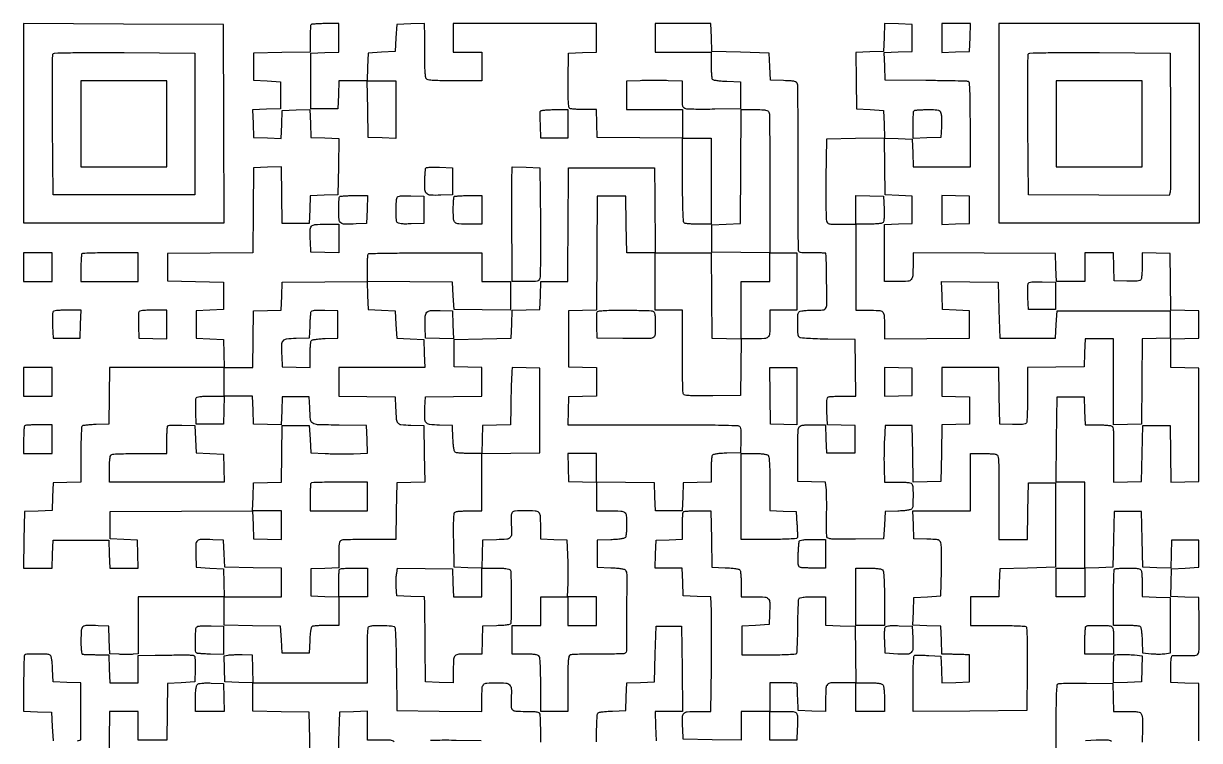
# Model space of a CAD drawing. Extents: x 156 to 936, y 100 to 969.
# Drawn here: x 156 to 936, y 494 to 969 of the extents above; entities that cross this region are included whole.
import ezdxf

# ---------------------------------------------------------------- set-up
doc = ezdxf.new("R2010")
doc.units = 0

msp = doc.modelspace()

# ---------------------------------------------------------------- linework, layer by layer
for points in [[(935.5, 493.5), (935.5, 512.5), (935.5, 531.5), (926.25, 531.787526), (917, 532.075052), (917, 541.037526, -0.00744), (917.063008, 545.271671, -0.02682), (917.287754, 547.96063, -0.04033), (917.655897, 549.625425, -0.306589), (918.25, 550.103467, -0.021515), (919.076863, 550.136195, -0.001507), (921.397508, 550.121163, -0.002134), (924.165553, 550.083074, -0.001605), (927.209602, 550.018417, 0.005646), (932.010131, 549.955262, 0.063929), (933.891915, 550.19329, 0.171243), (934.879098, 550.858136, 0.099633), (935.494778, 552.16495, 0.053713), (935.711545, 553.768641, 0.003003), (935.817507, 558.807829, 0.004598), (935.852496, 564.817956, 0.00335), (935.785177, 571.5), (935.5, 588.5), (926.212977, 588.788016), (916.925954, 589.076031), (917.212977, 598.288016), (917.5, 607.5), (926.5, 608), (935.5, 608.5), (935.5, 617.5), (935.5, 626.5), (926.5, 626.5), (917.5, 626.5), (917.211984, 617.212977), (916.923969, 607.925954), (907.711984, 608.212977), (898.5, 608.5), (898, 627), (897.5, 645.5), (888.5, 645.5), (879.5, 645.5), (879, 627), (878.5, 608.5), (869.25, 608.212474), (860, 607.924948), (860, 636.462474), (860, 665), (850.484427, 665), (840.968853, 665), (841.234427, 693.25), (841.5, 721.5), (850.5, 721.5), (859.5, 721.5), (859.787526, 712.25), (860.075052, 703), (868.287526, 702.984687, -0.00935), (871.528724, 702.918025, -0.012388), (874.473433, 702.72919, -0.009786), (876.9046, 702.464648, -0.109735), (877.813523, 702.136411, -0.187083), (878.427377, 701.304599, -0.036226), (878.793234, 699.437012, -0.025722), (878.989874, 696.616033, -0.008179), (878.99747, 692.401724, 0.001764), (878.95249, 688.322924, 0.001002), (878.92536, 683.386671, 0.001), (878.91794, 678.413774, 0.001651), (878.933947, 674.212474), (879, 664.924948), (888.25, 665.212474), (897.5, 665.5), (898, 684), (898.5, 702.5), (907.5, 702.5), (916.5, 702.5), (916.772202, 683.712768), (917.044404, 664.925536), (926.272202, 665.212768), (935.5, 665.5), (935.5, 703), (935.5, 740.5), (926.25, 740.787526), (917, 741.075052), (917, 750.5), (917, 759.924948), (926.25, 760.212474), (935.5, 760.5), (935.5, 769.5), (935.5, 778.5), (926.271928, 778.787236), (917.043857, 779.074471), (916.771928, 797.787236), (916.5, 816.5), (907.25, 816.787526), (898, 817.075052), (897.984687, 808.787526, -0.009129), (897.918962, 805.519034, -0.01216), (897.732898, 802.554613, -0.009485), (897.472502, 800.106611, -0.110544), (897.149034, 799.206902, -0.187221), (896.340297, 798.610638, -0.039341), (894.5815, 798.278749, -0.027159), (891.914541, 798.135766, -0.008519), (887.914347, 798.206902), (879.5, 798.5), (879.212474, 807.75), (878.924948, 817), (869.462474, 817), (860, 817), (860, 807.5), (860, 798), (850.537526, 798), (841.075052, 798), (840.787526, 807.25), (840.5, 816.5), (793.25, 816.759792), (746, 817.019583), (745.986345, 809.759792, -0.010904), (745.798959, 801.850673, -0.16761), (744.807814, 799.351976, -0.20114), (742.553686, 798.22377, -0.016769), (735.883369, 798), (727, 798), (727, 816.962474), (727, 835.924948), (736.25, 836.212474), (745.5, 836.5), (745.5, 845.5), (745.5, 854.5), (736.5, 855), (727.5, 855.5), (727.227796, 874.28782), (726.955591, 893.075639), (736.227796, 892.78782), (745.5, 892.5), (745.787526, 883.25), (746.075052, 874), (765.037526, 874), (784, 874), (784, 902.031385, 0.001897), (783.945809, 916.311285, 0.009349), (783.734154, 924.361077, 0.008049), (783.412431, 929.621624, 0.289507), (782.715988, 930.555491, 0.084681), (781.697558, 930.759232, 0.000764), (773.887896, 930.969832, 0.002594), (764.894491, 931.151919, 0.00167), (754.465988, 931.274106), (727.5, 931.5), (727.212977, 940.711984), (726.925954, 949.923969), (736.212977, 950.211984), (745.5, 950.5), (745.5, 959.5), (745.5, 968.5), (736.288016, 968.787023), (727.076031, 969.074046), (726.788016, 959.787023), (726.5, 950.5), (717.228074, 950.212184), (707.956148, 949.924368), (708.228074, 931.212184), (708.5, 912.5), (717.5, 912), (726.5, 911.5), (726.787238, 902.271723), (727.074477, 893.043446), (707.787238, 892.771723), (688.5, 892.5), (688.251483, 866.5, 0.001931), (688.193799, 856.374191, 0.00284), (688.228004, 847.476562, 0.001331), (688.320283, 839.904165, 0.052862), (688.520535, 838.25, 0.128266), (689.177478, 836.99193, 0.15448), (690.324756, 836.322977, 0.051095), (692.596751, 836.050763, 0.004286), (698.519052, 836), (708, 836), (708, 807.5), (708, 779), (715.918213, 779, -0.01142), (723.400983, 778.829067, -0.175394), (725.747909, 777.856288, -0.195363), (726.800668, 775.647306, -0.014719), (727, 768.877438), (727, 759.968853), (755.25, 760.234427), (783.5, 760.5), (783.5, 769.5), (783.5, 778.5), (774.5, 779), (765.5, 779.5), (765.21218, 788.772204), (764.924361, 798.044409), (783.71218, 797.772204), (802.5, 797.5), (803, 779), (803.5, 760.5), (822, 760.5), (840.5, 760.5), (841, 769.5), (841.5, 778.5), (879, 778.5), (916.5, 778.5), (916.5, 769.5), (916.5, 760.5), (907.26551, 760.212679), (898.03102, 759.925359), (897.76551, 731.712679), (897.5, 703.5), (888.25, 703.212474), (879, 702.924948), (879, 731.462474), (879, 760), (869.537526, 760), (860.075052, 760), (859.787526, 750.75), (859.5, 741.5), (840.75, 741.227935), (822, 740.955869), (821.984687, 723.227935, -0.004309), (821.919378, 716.340749, -0.006451), (821.732898, 710.327733, -0.003005), (821.47837, 705.232806, -0.128044), (821.149034, 704.206902, -0.187221), (820.340297, 703.610638, -0.039341), (818.5815, 703.278749, -0.027159), (815.914541, 703.135766, -0.008519), (811.914347, 703.206902), (803.5, 703.5), (803.227935, 722.25), (802.955869, 741), (783.977935, 741), (765, 741), (765, 731.537526), (765, 722.075052), (774.25, 721.787526), (783.5, 721.5), (783.5, 712.5), (783.5, 703.5), (774.271928, 703.212764), (765.043857, 702.925529), (764.771928, 684.212764), (764.5, 665.5), (755.272202, 665.212768), (746.044404, 664.925536), (745.772202, 683.712768), (745.5, 702.5), (736.5, 702.5), (727.5, 702.5), (727, 693, 0.006705), (726.831176, 688.692462, 0.004022), (726.74047, 683.573437, 0.004027), (726.732216, 678.478127, 0.007), (726.81862, 674.25), (727.13724, 665), (735.961631, 665, -0.006808), (740.599764, 664.936841, -0.034748), (743.165131, 664.687991, -0.070197), (744.656392, 664.216322, -0.191774), (745.393011, 663.418213, -0.084327), (745.913249, 660.827218, -0.010423), (745.965583, 655.045558, -0.008313), (745.798943, 649.183397, -0.131024), (745.202843, 647.293967, -0.192561), (744.466763, 646.763838, -0.02067), (742.36687, 646.333008, -0.020911), (739.539342, 645.994333, -0.010674), (735.968156, 645.793967), (727.5, 645.5), (727, 636.5), (726.5, 627.5), (707.872284, 627.228384, -0.001989), (696.627294, 627.10916, -0.02133), (692.069929, 627.273428, -0.059398), (689.74773, 627.73773, -0.264486), (688.8474, 628.728384, -0.049649), (688.698099, 629.952967, -0.002554), (688.630238, 633.945213, -0.004043), (688.612165, 638.699572, -0.002921), (688.665848, 644, 0.003919), (688.710094, 649.440897, 0.00453), (688.66465, 654.625232, 0.004065), (688.550736, 659.013362, 0.026429), (688.358991, 661.213556), (687.836519, 664.927112), (678.740309, 665.213556), (669.6441, 665.5), (669.479593, 682.5, -0.004894), (669.480327, 689.140358, -0.00703), (669.621217, 695.020313, -0.00405), (669.848958, 699.955313, -0.103022), (670.192727, 701.25, -0.149174), (671.04772, 702.147734, -0.082112), (672.485173, 702.67205, -0.039376), (674.928293, 702.934933, -0.00712), (679.497658, 703), (687.924948, 703), (688.212474, 693.75), (688.5, 684.5), (698, 684.5), (707.5, 684.5), (707.5, 693.5), (707.5, 702.5), (698.320027, 702.786599), (689.140054, 703.073198), (688.820027, 712.028187, -0.00705), (688.724258, 716.45684, -0.028515), (688.85783, 719.153405, -0.047484), (689.196284, 720.811077, -0.231459), (689.831787, 721.491587, -0.072882), (690.732299, 721.692174, -0.00542), (693.251694, 721.850654, -0.007427), (696.273981, 721.962914, -0.005569), (699.603853, 722), (708.044131, 722), (707.772065, 740.75), (707.5, 759.5), (689.526014, 759.773986, -0.004911), (682.567874, 759.948421, -0.007547), (676.549927, 760.249448, -0.003194), (671.445373, 760.614855, -0.178755), (670.592168, 761.007832, -0.183581), (669.759379, 762.861318, -0.010389), (669.513941, 769.252338, -0.011274), (669.545352, 775.61093, -0.156545), (670.297344, 777.75, -0.171315), (671.143523, 778.307825, -0.027501), (673.116766, 778.684272, -0.023359), (675.888597, 778.925506, -0.010026), (679.603393, 779, 0.005103), (684.85587, 779.053611, 0.060621), (686.867244, 779.340152, 0.16682), (687.913867, 780.045782, 0.100612), (688.566618, 781.409406, 0.064282), (688.853586, 783.840057, 0.000861), (688.663018, 798.975518, 0.000985), (688.418732, 813.978246, 0.055141), (688.060807, 816.75, 0.337384), (687.935048, 816.851991, 0.000763), (685.374112, 816.926563, 0.004294), (682.455183, 816.982018, 0.002602), (679, 817, -0.004118), (673.294828, 817.046993, -0.056763), (671.248131, 817.314317, -0.194207), (670.317441, 817.988514, -0.133582), (669.934601, 819.25, -0.006874), (669.907875, 820.995485, -0.000045), (669.885318, 836.314513, -0.00018), (669.867426, 853.826522, -0.000115), (669.858663, 874.182385, 0.000941), (669.816296, 894.522993, 0.001483), (669.695262, 911.985703, 0.000348), (669.533178, 927.287261, 0.061199), (669.317204, 928.895011, 0.145917), (668.650826, 929.992793, 0.122606), (667.446495, 930.637405, 0.047712), (665.170434, 930.986285, 0.005878), (660.143142, 931.212626), (651.5, 931.5), (651, 940.5), (650.5, 949.5), (631.5, 950), (612.5, 950.5), (612.212474, 959.75), (611.924948, 969), (593.462474, 969), (575, 969), (575, 959.5), (575, 950), (593.5, 950), (612, 950), (612.015313, 941.75, 0.008591), (612.077158, 938.501991, 0.011595), (612.251635, 935.568616, 0.008743), (612.495093, 933.144238, 0.112618), (612.798312, 932.292098, 0.195149), (613.552989, 931.75425, 0.020215), (615.737125, 931.326695, 0.020298), (618.707636, 930.991711, 0.009786), (622.532999, 930.792098), (631.5, 930.5), (631.5, 921.5), (631.5, 912.5), (614.5, 912.214823, -0.003227), (607.824029, 912.145932, -0.00446), (601.832812, 912.176222, -0.002845), (596.805286, 912.275104, -0.054093), (595.25, 912.483876, -0.121683), (593.996793, 913.142198, -0.154098), (593.328662, 914.258987, -0.053606), (593.052777, 916.432778, -0.004782), (593, 921.950432), (593, 930.86276), (583.544489, 931.18138, 0.005259), (579.268416, 931.280454, 0.003193), (574.209716, 931.312121, 0.003199), (569.190064, 931.279366, 0.005637), (565.044489, 931.179031), (556, 930.858062), (556, 921.429031), (556, 912), (574.5, 912), (593, 912), (593, 902.484427), (593, 892.968853), (564.75, 893.234427), (536.5, 893.5), (536.212474, 902.75), (535.924948, 912), (527.712474, 912.015313, -0.008708), (524.478023, 912.077684, -0.01172), (521.554219, 912.253721, -0.008905), (519.138277, 912.499499, -0.112178), (518.28061, 912.805412, -0.228634), (517.67255, 913.785663, -0.013089), (517.382853, 917.421853, -0.012963), (517.23398, 922.853289, -0.003424), (517.28061, 931.540099), (517.5, 949.5), (526.75, 949.787526), (536, 950.075052), (536, 959.537526), (536, 969), (488.5, 969), (441, 969), (441, 959.5), (441, 950), (450.5, 950), (460, 950), (460, 940.523613), (460, 931.047227), (442.099505, 931.051254, -0.003558), (433.451523, 931.114738, -0.013032), (427.977408, 931.336671, -0.013944), (424.306701, 931.684476, -0.19121), (423.153881, 932.314585, -0.140859), (422.742898, 933.252858, -0.011338), (422.44295, 935.961349, -0.014456), (422.247395, 939.288461, -0.010177), (422.21199, 943.036944, 0.002121), (422.240165, 947.26301, 0.001372), (422.238603, 952.154688, 0.001379), (422.210775, 956.934878, 0.002609), (422.157614, 960.787526), (422, 969.075052), (412.75, 968.787526), (403.5, 968.5), (403, 959.5), (402.5, 950.5), (393.5, 950), (384.5, 949.5), (384.212474, 940.25), (383.924948, 931), (374.5, 931), (365.075052, 931), (364.787526, 921.75), (364.5, 912.5), (355.5, 912.5), (346.5, 912.5), (346.5, 931), (346.5, 949.5), (355.75, 949.787526), (365, 950.075052), (365, 959.537526), (365, 969), (356.166667, 969, 0.007039), (352.733476, 968.951666, 0.010477), (349.732292, 968.804167, 0.005871), (347.23216, 968.599192, 0.174709), (346.666667, 968.333333, 0.174642), (346.400825, 967.768066, 0.005895), (346.195833, 965.27419, 0.0105), (346.048335, 962.28013, 0.007056), (346, 958.855399), (346, 950.044131), (327.25, 949.772065), (308.5, 949.5), (308.5, 940.5), (308.5, 931.5), (317.5, 931), (326.5, 930.5), (326.5, 921.5), (326.5, 912.5), (317.212977, 912.211984), (307.925954, 911.923969), (308.212977, 902.711984), (308.5, 893.5), (317.711984, 893.212977), (326.923969, 892.925954), (327.211984, 902.212977), (327.5, 911.5), (336.711984, 911.787023), (345.923969, 912.074046), (346.211984, 902.787023), (346.5, 893.5), (355.771926, 893.212184), (365.043852, 892.924368), (364.771926, 874.212184), (364.5, 855.5), (355.287036, 855.212964), (346.074071, 854.925929), (345.787036, 845.712964), (345.5, 836.5), (336.5, 836.5), (327.5, 836.5), (327.227798, 855.287232), (326.955596, 874.074464), (317.727798, 873.787232), (308.5, 873.5), (308.234453, 845.265547), (307.968906, 817.031094), (279.734453, 816.765547), (251.5, 816.5), (251.5, 807.5), (251.5, 798.5), (270, 798), (288.5, 797.5), (288.5, 788.5), (288.5, 779.5), (279.5, 779), (270.5, 778.5), (270.5, 769.5), (270.5, 760.5), (279.5, 760), (288.5, 759.5), (288.787526, 750.25), (289.075052, 741), (251.059591, 741), (213.044131, 741), (212.772065, 722.25), (212.5, 703.5), (204.005609, 703.205609, 0.008279), (200.694214, 703.035917, 0.011972), (197.776348, 702.767598, 0.007724), (195.368688, 702.450158, 0.161087), (194.727907, 702.127907, 0.185934), (194.411795, 701.415706, 0.002224), (194.175893, 696.247513, 0.006309), (194.003699, 690.217214, 0.004038), (193.948677, 683.209512), (193.952756, 665.074426), (184.726378, 664.787213), (175.5, 664.5), (175.212964, 655.287036), (174.925929, 646.074071), (165.712964, 645.787036), (156.5, 645.5), (156.227935, 626.75), (155.955869, 608), (165.440409, 608), (174.924948, 608), (175.212474, 617.25), (175.5, 626.5), (194, 626.5), (212.5, 626.5), (212.787526, 617.25), (213.075052, 608), (222.575052, 608), (232.075052, 608), (231.787526, 617.25), (231.5, 626.5), (222.5, 627), (213.5, 627.5), (213.5, 636.5), (213.5, 645.5), (260.712345, 645.759768), (307.92469, 646.019536), (308.212345, 636.759768), (308.5, 627.5), (317.75, 627.212474), (327, 626.924948), (327, 636.462474), (327, 646), (317.462474, 646), (307.924948, 646), (308.212474, 655.25), (308.5, 664.5), (317.728072, 664.787236), (326.956143, 665.074471), (327.228072, 683.787236), (327.5, 702.5), (336.5, 702.5), (345.5, 702.5), (346, 693.5), (346.5, 684.5), (356, 684, 0.006723), (360.310071, 683.831229, 0.004021), (365.437316, 683.740722, 0.004025), (370.544325, 683.732758, 0.006975), (374.786606, 683.819479), (384.073213, 684.138958), (383.786606, 693.319479), (383.5, 702.5), (365.263403, 702.772507, -0.003798), (351.036086, 703.093201, -0.12848), (347.813785, 704.039675, -0.236188), (346.314503, 706.4012, -0.016371), (345.754332, 714.5), (345.5, 721.5), (336.5, 721.5), (327.5, 721.5), (327.211984, 712.212977), (326.923969, 702.925954), (317.711984, 703.212977), (308.5, 703.5), (308.212474, 712.75), (307.924948, 722), (298.462474, 722), (289, 722), (289, 731.5), (289, 741), (298.477935, 741), (307.955869, 741), (308.227935, 759.75), (308.5, 778.5), (317.712964, 778.787036), (326.925929, 779.074071), (327.212964, 788.287036), (327.5, 797.5), (355.712269, 797.765509), (383.924538, 798.031018), (384.212269, 788.765509), (384.5, 779.5), (393.5, 779), (402.5, 778.5), (403, 769.5), (403.5, 760.5), (412.5, 760), (421.5, 759.5), (421.787526, 750.25), (422.075052, 741), (393.537526, 741), (365, 741), (365, 731.522065), (365, 722.044131), (383.75, 721.772065), (402.5, 721.5), (402.754332, 714.5, 0.009206), (403.18527, 706.633677, 0.159803), (404.149036, 704.289491, 0.195196), (406.253839, 703.198354, 0.014923), (412.759315, 702.788797), (421.5, 702.5), (421.771926, 683.787816), (422.043852, 665.075632), (412.771926, 664.787816), (403.5, 664.5), (403.227935, 645.75), (402.955869, 627), (385.559722, 627, 0.003248), (378.77937, 626.955951, 0.004745), (372.809043, 626.821697, 0.002401), (367.755256, 626.635765, 0.081387), (366.581787, 626.393011, 0.192061), (365.783328, 625.655249, 0.070053), (365.311792, 624.160133, 0.03465), (365.063076, 621.587052, 0.006773), (365, 616.930537), (365, 608.075052), (355.75, 607.787526), (346.5, 607.5), (346.5, 598.5), (346.5, 589.5), (355.75, 589.212474), (365, 588.924948), (365, 579.462474), (365, 570), (356.75, 569.984687, 0.008579), (353.502124, 569.922928, 0.011582), (350.569165, 569.748704, 0.008725), (348.145071, 569.505619, 0.112667), (347.293967, 569.202843, 0.192561), (346.763838, 568.466763, 0.02067), (346.333008, 566.36687, 0.020911), (345.994333, 563.539342, 0.010674), (345.793967, 559.968156), (345.5, 551.5), (336.5, 551.5), (327.5, 551.5), (327, 560.5), (326.5, 569.5), (307.75, 569.772065), (289, 570.044131), (289, 579.522065), (289, 589), (308, 589), (327, 589), (327, 598.477935), (327, 607.955869), (308.25, 608.227935), (289.5, 608.5), (289, 617.5), (288.5, 626.5), (281.520917, 626.800912, 0.011928), (273.817355, 626.949111, 0.176334), (271.321246, 626.027485, 0.210428), (270.229016, 623.784833, 0.017872), (270.211486, 617.221282), (270.5, 608.5), (279.5, 608), (288.5, 607.5), (288.787526, 598.25), (289.075052, 589), (260.537526, 589), (232, 589), (232, 570.063358), (232, 551.126717), (228.75, 550.813358, -0.018483), (227.083911, 550.714679, -0.006087), (224.629448, 550.690078, -0.006053), (221.903671, 550.728943, -0.006823), (219.286418, 550.833715), (213.072836, 551.16743), (212.786418, 560.333715), (212.5, 569.5), (205.520917, 569.800912, 0.012322), (197.88044, 569.941866, 0.176722), (195.372662, 569.009281, 0.202101), (194.227183, 566.732324, 0.01682), (194, 559.980948, 0.007501), (194.063495, 555.748952, 0.026531), (194.28887, 553.041639, 0.039084), (194.656746, 551.350809, 0.298928), (195.25, 550.853659, 0.020018), (196.083221, 550.789782, 0.00133), (198.482812, 550.708591, 0.001919), (201.344678, 550.630374, 0.001434), (204.5, 550.565311), (212.5, 550.423305), (212.787526, 541.211652), (213.075052, 532), (222.537526, 532), (232, 532), (232, 541), (232, 550), (243.25, 550.1825, -0.000082), (248.055009, 550.259664, -0.000067), (253.190969, 550.340617, -0.000067), (257.913478, 550.413785, -0.000178), (261.293725, 550.464494, -0.008617), (263.96875, 550.457566, -0.011642), (266.385359, 550.353327, -0.008766), (268.383708, 550.185225, -0.113514), (269.086822, 549.946341, -0.224549), (269.484623, 549.333103, -0.013912), (269.719889, 547.118989, -0.017759), (269.840093, 544.293953, -0.010458), (269.793098, 540.914347), (269.5, 532.5), (260.5, 532), (251.5, 531.5), (251.227935, 512.75), (250.955869, 494), (241.477935, 494), (232, 494), (232, 503.5), (232, 513), (222.521593, 513), (213.043186, 513), (212.771593, 493.75), (212.5, 474.5)], [(345.958517, 486.981462, -0.004527), (345.773792, 494.573796), (345.5, 512.5), (326.75, 512.772065), (308, 513.044131), (308, 522.484539), (308, 531.924948), (298.75, 532.212474), (289.5, 532.5), (289.212871, 541.126325), (288.925742, 549.75265), (291.628035, 550.269226, -0.030072), (293.090497, 550.458578, -0.007727), (295.470826, 550.585282, -0.007839), (298.195957, 550.645374, -0.007895), (300.915164, 550.619755), (307.5, 550.453708), (307.787526, 541.226854), (308.075052, 532), (317.037526, 531.962766, 0.000562), (321.78608, 531.948373, 0.000155), (329.242273, 531.936469, 0.000157), (337.68558, 531.928266, 0.000164), (346, 531.925532, 0.000164), (354.317175, 531.928266, 0.000157), (362.76875, 531.936469, 0.000155), (370.235941, 531.948374, 0.000558), (375, 531.962766), (384, 532), (384, 550.416667, -0.003225), (384.058235, 559.445548, -0.013268), (384.273815, 564.90961, -0.013551), (384.609035, 568.501049, -0.273289), (385.25, 569.337719, -0.089856), (387.67682, 569.840525, -0.00857), (393.751496, 569.888671, -0.00684), (399.92646, 569.747275, -0.133107), (401.733562, 569.185829, -0.235636), (402.382713, 568.107958, -0.006542), (402.7535, 562.511792, -0.00868), (403.045785, 554.332045, -0.002163), (403.233562, 540.951142), (403.5, 513.5), (431.75, 513.234427), (460, 512.968853), (460, 520.902639, -0.011068), (460.165212, 528.365411, -0.169323), (461.1071, 530.725426, -0.200102), (463.253262, 531.79038, -0.016408), (469.639213, 532, -0.02111), (475.904731, 531.735357, -0.179654), (478.408488, 530.556818, -0.186381), (479.486953, 528.053655, -0.023016), (479.440046, 522, 0.017378), (479.328611, 516.141625, 0.202665), (480.233204, 514.092066, 0.177806), (482.394909, 513.169684, 0.012843), (489, 513, -0.005912), (493.944796, 512.941531, -0.040468), (496.365314, 512.687568, -0.099004), (497.671592, 512.161587, -0.184944), (498.329125, 511.25, -0.055151), (498.518013, 509.991147, -0.001937), (498.690006, 505.061083, -0.003578), (498.829153, 499.225996, -0.002493), (498.906224, 492.638795, 0.00301)], [(536.015313, 492.795313, -0.00404), (536.07678, 499.667621, -0.006089), (536.251635, 505.654069, -0.002688), (536.489663, 510.741505, -0.129218), (536.798312, 511.707902, -0.195149), (537.552989, 512.24575, -0.020215), (539.737125, 512.673305, -0.020298), (542.707636, 513.008289, -0.009786), (546.532999, 513.207902), (555.5, 513.5), (555.787036, 522.712964), (556.074071, 531.925929), (565.287036, 532.212964), (574.5, 532.5), (575, 551), (575.5, 569.5), (584, 569.5), (592.5, 569.5), (592.765573, 541.25), (593.031147, 513), (583.979361, 513), (574.927576, 513), (575.213788, 503.25), (575.5, 493.5)], [(191.650991, 493.44854), (194, 494.038104), (194, 512.981526), (194, 531.924948), (184.75, 532.212474), (175.5, 532.5), (175.206033, 540.968156, 0.010674), (175.005667, 544.539342, 0.020911), (174.666992, 547.36687, 0.02067), (174.236162, 549.466763, 0.192561), (173.706033, 550.202843, 0.133392), (171.712815, 550.821501, 0.007019), (164.976903, 550.967671, 0.005527), (158.112189, 550.94436, 0.19516), (156.666667, 550.333333, 0.18811), (156.396751, 549.71825, 0.001627), (156.195833, 544.488107, 0.005378), (156.048122, 538.432124, 0.003407), (156, 531.370859), (156, 513.075052), (165.25, 512.787526), (174.5, 512.5), (175, 503), (175.5, 493.5)], [(841.047462, 487.069303, -0.001487), (841, 503.023655, -0.001985), (841.055238, 516.934927, -0.00904), (841.265876, 525.027951, -0.007147), (841.581369, 530.424532, -0.283936), (842.25, 531.349327, -0.091899), (843.209156, 531.551964, -0.001786), (848.273438, 531.660091, -0.004234), (854.203159, 531.715282, -0.002819), (861, 531.682661), (878.5, 531.5), (878.787526, 522.25), (879.075052, 513), (887.930537, 513, -0.006773), (892.587052, 512.936924, -0.03465), (895.160133, 512.688208, -0.070053), (896.655249, 512.216672, -0.192061), (897.393011, 511.418213, -0.09206), (898.145544, 507.347604, -0.003894), (898.019097, 492.616753, -0.00225)], [(401.767356, 492.820169, 0.18106), (399.429085, 493.823337, 0.011759), (391.918213, 494), (384, 494), (384, 503.537526), (384, 513.075052), (374.75, 512.787526), (365.5, 512.5), (364.944016, 493.5, -0.000919), (364.716886, 486.197375, -0.001503)], [(459.5, 493.5), (443, 493.747311, 0.003055), (436.517262, 493.804857, 0.004208), (430.692549, 493.771952, 0.002709), (425.805212, 493.676721, 0.050162)], [(877.562553, 493.083447, 0.162596), (875.01089, 493.947558, 0.011811), (867.479083, 493.800912), (860.5, 493.5)]]:
    msp.add_lwpolyline(points, format="xyb")
for points in [[(156, 903.007138), (156, 837), (222.50719, 837), (289.014379, 837), (288.75719, 902.75), (288.5, 968.5), (222.25, 968.757138), (156, 969.014276)], [(765, 959.462474), (765, 949.924948), (774.25, 950.212474), (783.5, 950.5), (783.787526, 959.75), (784.075052, 969), (774.537526, 969), (765, 969)], [(803, 903), (803, 837), (869.5, 837), (936, 837), (936, 903), (936, 969), (869.5, 969), (803, 969)], [(194, 902.5), (194, 874), (222.5, 874), (251, 874), (251, 902.5), (251, 931), (222.5, 931), (194, 931)], [(403, 911.962474), (403, 892.924948), (393.75, 893.212474), (384.5, 893.5), (384.227935, 912.25), (383.955869, 931), (393.477935, 931), (403, 931)], [(841, 902.5), (841, 874), (869.5, 874), (898, 874), (898, 902.5), (898, 931), (869.5, 931), (841, 931)], [(765, 845.5), (765, 835.924948), (774.25, 836.212474), (783.5, 836.5), (783.5, 845.5), (783.5, 854.5), (774.25, 854.787526), (765, 855.075052)], [(156, 807.5), (156, 798), (165.5, 798), (175, 798), (175, 807.5), (175, 817), (165.5, 817), (156, 817)], [(727, 731.5), (727, 721.924948), (736.25, 722.212474), (745.5, 722.5), (745.5, 731.5), (745.5, 740.5), (736.25, 740.787526), (727, 741.075052)], [(156, 731.5), (156, 722), (165.5, 722), (175, 722), (175, 731.5), (175, 741), (165.5, 741), (156, 741)], [(669, 721.961067), (669, 702.922134), (660.25, 703.211067), (651.5, 703.5), (651.227935, 722.25), (650.955869, 741), (659.977935, 741), (669, 741)], [(517.212474, 674.75), (517.5, 665.5), (526.75, 665.212474), (536, 664.924948), (536, 674.462474), (536, 684), (526.462474, 684), (516.924948, 684)], [(860, 598.5), (860, 589), (850.5, 589), (841, 589), (841, 598.5), (841, 608), (850.5, 608), (860, 608)], [(517, 579.5), (517, 570), (526.5, 570), (536, 570), (536, 579.5), (536, 589), (526.5, 589), (517, 589)]]:
    msp.add_lwpolyline(points, close=True)
for points in [[(269.5, 902.5), (269.5, 855.5), (222.5, 855.5), (175.5, 855.5), (175.239372, 901.5, -0.000997), (175.174287, 919.225103, -0.001596), (175.197198, 934.357597, -0.000282), (175.267665, 947.72814, -0.090314), (175.461789, 948.759906, -0.301449), (176.45055, 949.464468, -0.003096), (185.402033, 949.70934, -0.005599), (198.68089, 949.841585, -0.001079), (222.722417, 949.759906), (269.5, 949.5)], [(916.777529, 904.5, -0.001169), (916.844214, 887.089041, -0.00181), (916.812248, 872.054912, -0.000538), (916.723164, 858.995066, -0.057675), (916.505999, 857.240125), (915.956939, 854.980251), (869.22847, 855.240125), (822.5, 855.5), (822.239372, 901.5, -0.000997), (822.174287, 919.225103, -0.001596), (822.197198, 934.357597, -0.000282), (822.267665, 947.72814, -0.090314), (822.461789, 948.759906, -0.301449), (823.45055, 949.464468, -0.003096), (832.402033, 949.70934, -0.005599), (845.68089, 949.841585, -0.001079), (869.722417, 949.759906), (916.5, 949.5)], [(650.415195, 910.360403, -0.087533), (650.668866, 909.05398, -0.000703), (650.836019, 898.448132, -0.00252), (650.949518, 886.26149, -0.001615), (650.964268, 872.110403, 0.000195), (650.937842, 857.41519, 0.000231), (650.924711, 843.537118, 0.0002), (650.92374, 831.826689, 0.001486), (650.942084, 826.25), (651, 817), (660, 817), (669, 817), (669, 798), (669, 779), (660, 779), (651, 779), (651, 770.106989, -0.014747), (650.800677, 763.350385, -0.195276), (649.74896, 761.14327, -0.175414), (647.404655, 760.171064, -0.011457), (639.940278, 760), (632.044131, 760), (631.772065, 741.25), (631.5, 722.5), (613.073381, 722.226758, -0.003156), (603.885218, 722.148522, -0.013505), (598.406767, 722.28445, -0.015553), (594.854733, 722.579651, -0.219688), (593.790996, 723.226758, -0.136302), (593.4516, 724.248078, -0.003111), (593.225861, 729.413485, -0.006735), (593.079636, 735.509896, -0.004483), (593.068845, 742.5, 0.000823), (593.112573, 750.069769, 0.000735), (593.133474, 757.929688, 0.000737), (593.131453, 764.991993, 0.002296), (593.10123, 769.75), (593, 779), (584, 779), (575, 779), (575, 798), (575, 817), (565.522065, 817), (556.044131, 817), (555.772065, 835.75), (555.5, 854.5), (546, 854.5), (536.5, 854.5), (536.238011, 816.787367), (535.976023, 779.074734), (526.738011, 778.787367), (517.5, 778.5), (517.5, 760), (517.5, 741.5), (526.75, 741.212474), (536, 740.924948), (536, 731.5), (536, 722.075052), (526.75, 721.787526), (517.5, 721.5), (517.212474, 712.25), (516.924948, 703), (545.212474, 702.938736, 0.000349), (558.069981, 702.919872, 0.000207), (573.415539, 702.914418, 0.000207), (588.733788, 702.921631, 0.000355), (601.5, 702.94198, -0.00281), (612.325565, 702.906091, -0.004374), (621.654847, 702.741113, -0.00139), (629.714624, 702.50563, -0.136719), (630.793098, 702.167592, -0.184921), (631.388807, 701.349855, -0.039076), (631.720768, 699.583463, -0.027072), (631.863913, 696.911447, -0.008552), (631.793098, 692.914347), (631.5, 684.5), (622.532999, 684.207902, 0.009786), (618.707636, 684.008289, 0.020298), (615.737125, 683.673305, 0.020215), (613.552989, 683.24575, 0.195149), (612.798312, 682.707902, 0.112481), (612.495126, 681.856585, 0.008796), (612.251635, 679.442407, 0.011636), (612.07716, 676.521154, 0.00863), (612.015313, 673.287526), (612, 665.075052), (602.75, 664.787526), (593.5, 664.5), (593.212474, 655.25), (592.924948, 646), (584, 646), (575.075052, 646), (574.787526, 655.25), (574.5, 664.5), (555.25, 664.771593), (536, 665.043186), (536, 655.521593), (536, 646), (544.418213, 646, -0.00969), (552.199592, 645.849183, -0.154908), (554.648128, 644.966119, -0.212476), (555.759553, 642.924725, -0.020464), (555.984687, 637.143011, -0.00926), (555.922796, 634.127606, -0.012299), (555.748365, 631.390313, -0.009661), (555.504342, 629.130279, -0.110262), (555.201688, 628.292098, -0.195149), (554.447011, 627.75425, -0.020215), (552.262875, 627.326695, -0.020298), (549.292364, 626.991711, -0.009786), (545.467001, 626.792098), (536.5, 626.5), (536.5, 617.5), (536.5, 608.5), (545.467001, 608.207902, -0.009786), (549.292364, 608.008289, -0.020298), (552.262875, 607.673305, -0.020215), (554.447011, 607.24575, -0.195149), (555.201688, 606.707902, -0.142463), (556.040454, 603.82503, -0.001047), (555.990561, 578.670459, -0.000674), (555.851489, 553.042449, -0.258126), (554.976489, 551.485469, -0.129451), (554.149578, 551.233202, -0.002149), (549.307941, 551.066897, -0.005395), (543.643116, 550.95784, -0.003539), (537.116574, 550.948823, 0.003529), (530.546673, 550.939876, 0.005111), (524.744088, 550.831691, 0.002724), (519.845209, 550.663543, 0.081845), (518.640085, 550.415382, 0.243001), (517.731689, 549.395463, 0.041239), (517.280847, 546.744191, 0.019128), (517.049995, 541.913792, 0.002376), (517, 531.393011), (517, 513), (508, 513), (499, 513), (499, 530.8, 0.003861), (498.936048, 539.080768, 0.011908), (498.716292, 544.675375, 0.011288), (498.380286, 548.588868, 0.17093), (497.8, 549.8, 0.144849), (496.860329, 550.310542, 0.021091), (494.693122, 550.677711, 0.020332), (491.828493, 550.92177, 0.011084), (488.3, 551), (480, 551), (480, 560.5), (480, 570), (489.5, 570), (499, 570), (499, 579.5), (499, 589), (507.90347, 589), (516.806941, 589), (517.15347, 598.25, 0.007241), (517.250578, 602.478137, 0.004166), (517.251332, 607.573437, 0.004162), (517.166817, 612.692458, 0.006938), (517, 617), (516.5, 626.5), (507.75, 626.788933), (499, 627.077866), (499, 635.931944, 0.014828), (498.800558, 642.65577, 0.19516), (497.750826, 644.858154, 0.175372), (495.411766, 645.828746, 0.011529), (487.9856, 646, 0.016605), (482.15814, 645.80642, 0.19331), (480.143533, 644.837419, 0.185566), (479.315099, 642.724171, 0.015106), (479.457738, 636.671029, -0.016215), (479.59162, 630.398635, -0.195111), (478.676704, 628.213152, -0.178159), (476.457656, 627.178389, -0.013109), (469.642811, 626.786107), (460.5, 626.5), (460.212474, 617.25), (459.924948, 608), (468.840029, 608, -0.009108), (472.840855, 607.927116, -0.022438), (475.768258, 607.688595, -0.026544), (477.831356, 607.314787, -0.17522), (478.694843, 606.75, -0.158298), (479.223919, 605.208643, -0.00105), (479.433579, 590.810056, -0.003744), (479.499285, 577.596672, -0.027451), (479.136725, 571.287526, -0.304322), (478.650407, 570.713797, -0.029603), (476.780667, 570.300302, -0.023902), (473.937518, 569.984371, -0.00795), (469.75, 569.787526), (460.5, 569.5), (460.212474, 560.25), (459.924948, 551), (452.044262, 551, 0.011516), (444.589771, 550.828279, 0.176009), (442.248272, 549.853421, 0.194755), (441.198369, 547.641353, 0.014613), (441, 540.855485), (441, 531.924948), (431.75, 532.212474), (422.5, 532.5), (422.352515, 556.5, 0.000294), (422.288547, 565.999239, 0.000385), (422.21824, 574.687414, 0.000283), (422.14958, 581.970441, 0.003585), (422.102515, 584.712474), (422, 588.924948), (412.75, 589.212474), (403.5, 589.5), (403.189182, 595.5, -0.011131), (403.114414, 598.03422, -0.009715), (403.146772, 600.687142, -0.009815), (403.269758, 603.084587, -0.028381), (403.481273, 604.732822), (404.084181, 607.965645), (422.292091, 607.732822), (440.5, 607.5), (440.787526, 598.25), (441.075052, 589), (450.537526, 589), (460, 589), (460, 598.462474), (460, 607.924948), (450.75, 608.212474), (441.5, 608.5), (441.269936, 626.453304, -0.003387), (441.21716, 635.19071, -0.013149), (441.363442, 640.601246, -0.01367), (441.65421, 644.198071, -0.228051), (442.269936, 645.187991, -0.112035), (443.134327, 645.496472, -0.008952), (445.562106, 645.744341, -0.011755), (448.500405, 645.921833, -0.008742), (451.75, 645.984687), (460, 646), (460, 665), (460, 684), (451.75, 684.015313, -0.008579), (448.502124, 684.077072, -0.011582), (445.569165, 684.251296, -0.008725), (443.145071, 684.494381, -0.112667), (442.293967, 684.797157, -0.192561), (441.763838, 685.533237, -0.02067), (441.333008, 687.63313, -0.020911), (440.994333, 690.460658, -0.010674), (440.793967, 694.031844), (440.5, 702.5), (431.759315, 702.788797, -0.017722), (425.222155, 703.237089, -0.198326), (422.97509, 704.45151, -0.170867), (422.062458, 706.988791, -0.012477), (422.199088, 714.520917), (422.5, 721.5), (441.25, 721.772065), (460, 722.044131), (460, 731.484539), (460, 740.924948), (450.75, 741.212474), (441.5, 741.5), (441.5, 750.5), (441.5, 759.5), (460.5, 760), (479.5, 760.5), (479.787036, 769.712964), (480.074071, 778.925929), (489.287036, 779.212964), (498.5, 779.5), (498.787526, 788.75), (499.075052, 798), (508.037526, 798), (517, 798), (517.080884, 816.25, -0.000352), (517.123987, 824.643483, -0.000196), (517.187686, 834.867188, -0.000195), (517.260222, 845.20957, -0.000317), (517.330884, 854), (517.5, 873.5), (546, 873.5), (574.5, 873.5), (574.669116, 854, 0.000023), (574.739795, 845.89259, 0.000022), (574.812314, 837.657812, 0.000021), (574.87699, 830.384627, 0.000077), (574.919116, 825.75), (575, 817), (593.484427, 817), (611.968853, 817), (612.234427, 788.75), (612.5, 760.5), (622.25, 760.213788), (632, 759.927576), (632, 778.963788), (632, 798), (641.5, 798), (651, 798), (651, 807.478407), (651, 816.956814), (631.75, 817.228407), (612.5, 817.5), (612.5, 826.5), (612.5, 835.5), (622, 836), (631.5, 836.5), (631.762025, 874.25), (632.02405, 912), (640.905036, 912, -0.00655), (645.659527, 911.937717, -0.036148), (648.206388, 911.686134, -0.07657), (649.666325, 911.196538, -0.184031)], [(517, 902.5), (517, 893), (508.073474, 893), (499.146947, 893), (498.823474, 901.523175, -0.004031), (498.723784, 904.859493, -0.005712), (498.692937, 907.82961, -0.003384), (498.712423, 910.325963, -0.078732), (498.833333, 911.023175, -0.280981), (499.300091, 911.411642, -0.010265), (501.686186, 911.713267, -0.016066), (504.639201, 911.929466, -0.010239), (508.083333, 912), (517, 912)], [(764.53186, 909.729083, -0.045288), (764.735265, 908.430652, -0.00895), (764.846004, 906.075142, -0.009416), (764.874264, 903.317546, -0.008627), (764.800912, 900.479083), (764.5, 893.5), (755.25, 893.212474), (746, 892.924948), (746, 901.795808, -0.007009), (746.048332, 905.243385, -0.010438), (746.195833, 908.256685, -0.00583), (746.400781, 910.767459, -0.174822), (746.666667, 911.333333, -0.173043), (747.226591, 911.598788, -0.00648), (749.57982, 911.804167, -0.011049), (752.413417, 911.951642, -0.007476), (755.647615, 912, -0.005348), (760.764113, 911.945275, -0.057278), (762.818035, 911.664578, -0.156921), (763.887372, 910.991836, -0.113491)], [(612, 864.5), (612, 836), (603.75, 836.015313, -0.008401), (600.503996, 836.07588, -0.011391), (597.576855, 836.246543, -0.008478), (595.156667, 836.48442, -0.113362), (594.320144, 836.780978, -0.239654), (593.713565, 837.80702, -0.005459), (593.406227, 843.649296, -0.008158), (593.194786, 851.997346, -0.002189), (593.133383, 865.265665), (593.126478, 893), (602.563239, 893), (612, 893)], [(440.5, 864.5), (440.5, 855.5), (432.655204, 855.206229, -0.019627), (426.005728, 855.218321, -0.177747), (423.366228, 856.312218, -0.193464), (422.181185, 858.804243, -0.023913), (422.096142, 864.939125, -0.004656), (422.224032, 867.893114, -0.006658), (422.396747, 870.510389, -0.003874), (422.588115, 872.705546, -0.095549), (422.758823, 873.287732, -0.257902), (423.213321, 873.592207, -0.007599), (425.591581, 873.759546, -0.013423), (428.480905, 873.841063, -0.008636), (431.832337, 873.787732), (440.5, 873.5)], [(498.763648, 838, -0.001444), (498.826133, 824.232093, -0.002194), (498.793368, 812.267187, -0.000798), (498.703477, 801.962188, -0.055596), (498.494595, 800.25, -0.122989), (497.846106, 798.99588, -0.15538), (496.732352, 798.327461, -0.053414), (494.551696, 798.052322, -0.004696), (488.980948, 798), (480, 798), (479.970762, 816.25, 0.000091), (479.956923, 824.006854, 0.000077), (479.939511, 832.223438, 0.000077), (479.921309, 839.724399, 0.000214), (479.905435, 845, -0.000748), (479.896322, 849.695598, -0.00048), (479.899137, 855.143836, -0.000483), (479.912167, 860.477066, -0.000906), (479.934673, 864.787526), (480, 874.075052), (489.25, 873.787526), (498.5, 873.5)], [(383.787526, 845.75), (383.5, 836.5), (376.520917, 836.199088, -0.011995), (368.94395, 836.054345, -0.168181), (366.410973, 836.945031, -0.208097), (365.244881, 839.136062, -0.019689), (365, 845.352385, -0.007476), (365.048358, 848.586583, -0.011049), (365.195833, 851.42018, -0.00648), (365.401212, 853.773409, -0.173043), (365.666667, 854.333333, -0.174822), (366.232541, 854.599219, -0.00583), (368.743315, 854.804167, -0.010438), (371.756615, 854.951668, -0.007009), (375.204192, 855), (384.075052, 855)], [(421.5, 845.5), (421.5, 836.5), (413.085653, 836.206902, -0.00858), (409.091147, 836.136357, -0.026999), (406.414872, 836.279639, -0.038856), (404.642089, 836.611664, -0.183007), (403.816768, 837.206902, -0.139033), (403.249443, 838.992302, -0.007143), (403.144864, 845.111829, -0.009692), (403.244274, 851.106577, -0.079072), (403.770319, 853.787164, -0.238386), (404.4171, 854.391111, -0.043449), (406.074634, 854.720702, -0.028007), (408.710501, 854.861701, -0.007678), (412.87125, 854.787164), (421.5, 854.5)], [(460, 845.5), (460, 836), (452.081787, 836, -0.010973), (444.645885, 836.163215, -0.166948), (442.282706, 837.092708, -0.201813), (441.213878, 839.212898, -0.017167), (441, 845.440322, -0.007555), (441.048362, 848.640807, -0.011152), (441.195833, 851.446011, -0.006592), (441.401283, 853.774411, -0.17274), (441.666667, 854.333333, -0.174709), (442.23216, 854.599192, -0.005871), (444.732292, 854.804167, -0.010477), (447.733476, 854.951666, -0.007039), (451.166667, 855), (460, 855)], [(726.793098, 846.085653, -0.008519), (726.864234, 842.085459, -0.027159), (726.721251, 839.4185, -0.039341), (726.389362, 837.659703, -0.187221), (725.793098, 836.850966, -0.110402), (724.894283, 836.527533, -0.00954), (722.45641, 836.267102, -0.012203), (719.504112, 836.081041, -0.00917), (716.25, 836.015313), (708, 836), (708, 845.537526), (708, 855.075052), (717.25, 854.787526), (726.5, 854.5)], [(365, 826.462474), (365, 816.924948), (355.75, 817.212474), (346.5, 817.5), (346.199088, 824.479083, -0.012322), (346.058134, 832.11956, -0.176722), (346.990719, 834.627338, -0.202101), (349.267676, 835.772817, -0.01682), (356.019052, 836), (365, 836)], [(194.666667, 816.333333, 0.174709), (194.400808, 815.76784, 0.005871), (194.195833, 813.267708, 0.010477), (194.048334, 810.266524, 0.007039), (194, 806.833333), (194, 798), (213, 798), (232, 798), (232, 807.5), (232, 817), (213.666667, 817, 0.0034), (206.591013, 816.951878, 0.005368), (200.522917, 816.804167, 0.001621), (195.281849, 816.603258, 0.188134)], [(460, 807.5), (460, 798), (469.5, 798), (479, 798), (479, 788.477935), (479, 778.955869), (460.25, 779.227935), (441.5, 779.5), (441, 788.5), (440.5, 797.5), (412.25, 797.765573), (384, 798.031147), (384, 806.848907, -0.007051), (384.048334, 810.276127, -0.010493), (384.195833, 813.272283, -0.005888), (384.40082, 815.767999, -0.174662), (384.666667, 816.333333, -0.193922), (385.306701, 816.605679, -0.000419), (396.104167, 816.804167, -0.002714), (408.305602, 816.951986, -0.001672), (422.666667, 817), (460, 817)], [(840.5, 788.5), (840.5, 779.5), (831.5, 779.5), (822.5, 779.5), (822.205027, 787.411609, -0.006757), (822.130652, 790.542211, -0.008847), (822.151984, 793.403842, -0.006825), (822.2445, 795.787219, -0.078651), (822.438673, 796.700781, -0.222283), (823.127059, 797.364206, -0.05328), (824.715903, 797.724548, -0.030281), (827.338027, 797.871594, -0.007113), (831.733647, 797.789171), (840.5, 797.5)], [(175.423642, 777.661609, 0.079281), (175.235027, 776.7687, 0.006579), (175.147568, 774.392336, 0.008656), (175.129541, 771.539392, 0.006569), (175.205027, 768.411609), (175.5, 760.5), (184.5, 760.5), (193.5, 760.5), (193.787526, 769.75), (194.075052, 779), (185.006141, 779, 0.007548), (180.637843, 778.934049, 0.027152), (177.861635, 778.698947, 0.041271), (176.108114, 778.304492, 0.22904)], [(232.423642, 777.661609, 0.079281), (232.235027, 776.7687, 0.006579), (232.147568, 774.392336, 0.008656), (232.129541, 771.539392, 0.006569), (232.205027, 768.411609), (232.5, 760.5), (241.75, 760.212474), (251, 759.924948), (251, 769.462474), (251, 779), (241.968615, 779, 0.007593), (237.620517, 778.933967, 0.027242), (234.854544, 778.698735, 0.041413), (233.106941, 778.304101, 0.228749)], [(346.503373, 777.789171, 0.062023), (346.308334, 776.92326, 0.00471), (346.096497, 774.528694, 0.006428), (345.906881, 771.658096, 0.00485), (345.769726, 768.5), (345.5, 760.5), (336.759315, 760.211203, 0.017722), (330.222155, 759.762911, 0.198326), (327.97509, 758.54849, 0.170867), (327.062458, 756.011209, 0.012477), (327.199088, 748.479083), (327.5, 741.5), (336.75, 741.212474), (346, 740.924948), (346.015313, 749.212474, -0.008541), (346.07707, 752.474731, -0.011541), (346.251296, 755.419811, -0.008673), (346.494347, 757.854113, -0.112803), (346.797157, 758.706033, -0.192561), (347.533237, 759.236162, -0.02067), (349.63313, 759.666992, -0.020911), (352.460658, 760.005667, -0.010674), (356.031844, 760.206033), (364.5, 760.5), (364.5, 769.5), (364.5, 778.5), (355.733647, 778.789171, 0.007487), (351.494015, 778.865495, 0.027743), (348.824149, 778.725343, 0.043238), (347.150744, 778.395976, 0.24064)], [(440.788029, 769.211971), (441.076058, 759.923942), (431.788029, 760.211971), (422.5, 760.5), (422.353887, 768, -0.01687), (422.453505, 774.986939, -0.176053), (423.543503, 777.590189, -0.196041), (425.992445, 778.738803, -0.021681), (432.306341, 778.789532), (440.5, 778.5)], [(573.418213, 778.393011, -0.187513), (574.211066, 777.673228, -0.072277), (574.684655, 776.237601, -0.036231), (574.935557, 773.784093, -0.00737), (575, 769.412063, -0.005301), (574.945462, 764.268291, -0.056476), (574.666281, 762.197922, -0.155857), (573.998563, 761.123601, -0.116512), (572.75, 760.483876, -0.054093), (571.194714, 760.275104, -0.002845), (566.167188, 760.176222, -0.00446), (560.175971, 760.145932, -0.003227), (553.5, 760.214823), (536.5, 760.5), (536.205027, 768.411609, -0.006569), (536.129541, 771.539392, -0.008656), (536.147568, 774.392336, -0.006579), (536.235027, 776.7687, -0.079281), (536.423642, 777.661609, -0.268742), (537.291486, 778.362414, -0.019969), (540.436485, 778.723467, -0.015415), (545.484101, 778.943395, -0.003179), (554.386828, 779, -0.003238), (561.18767, 778.955952, -0.004732), (567.175256, 778.821697, -0.002389), (572.244255, 778.635782, -0.081422)], [(479.881032, 738.287526, -0.000807), (479.818593, 736.877914, -0.000282), (479.724345, 734.850086, -0.00028), (479.618122, 732.618659, -0.000327), (479.51469, 730.5, 0.005083), (479.410489, 727.847807, 0.001401), (479.30072, 723.675086, 0.001415), (479.202989, 718.946983, 0.001479), (479.133658, 714.287526), (479, 703.075052), (469.75, 702.787526), (460.5, 702.5), (460.212187, 693.228275), (459.924373, 683.95655), (479.212187, 684.228275), (498.5, 684.5), (498.5, 712.5), (498.5, 740.5), (489.25, 740.787526), (480, 741.075052)], [(288.787526, 712.75), (288.5, 703.5), (279.5, 703.5), (270.5, 703.5), (270.205027, 711.411609, -0.006569), (270.129541, 714.539392, -0.008656), (270.147568, 717.392336, -0.006579), (270.235027, 719.7687, -0.079281), (270.423642, 720.661609, -0.22904), (271.108114, 721.304492, -0.041271), (272.861635, 721.698947, -0.027152), (275.637843, 721.934049, -0.007548), (280.006141, 722), (289.075052, 722)], [(156.666667, 702.333333, 0.174709), (156.400808, 701.76784, 0.005871), (156.195833, 699.267708, 0.010477), (156.048334, 696.266524, 0.007039), (156, 692.833333), (156, 684), (165.5, 684), (175, 684), (175, 693.5), (175, 703), (166.166667, 703, 0.007039), (162.733476, 702.951666, 0.010477), (159.732292, 702.804167, 0.005871), (157.23216, 702.599192, 0.174709)], [(270, 693.5), (270.5, 684.5), (279.5, 684), (288.5, 683.5), (288.787526, 674.25), (289.075052, 665), (251.037526, 665), (213, 665), (213, 673.893011, -0.00673), (213.062976, 678.571713, -0.034532), (213.311531, 681.154102, -0.06988), (213.782907, 682.653872, -0.192406), (214.581787, 683.393011, -0.081401), (215.755458, 683.635772, -0.002396), (220.815525, 683.821697, -0.00474), (226.792976, 683.955951, -0.003244), (233.581787, 684), (251, 684), (251, 692.833333, -0.007416), (251.050964, 696.269043, -0.010972), (251.206402, 699.278277, -0.006396), (251.422807, 701.77838, -0.173269), (251.702644, 702.369311, -0.179987), (252.290922, 702.638564, -0.007016), (254.709672, 702.781547, -0.011703), (257.626528, 702.84459, -0.007913), (260.952644, 702.785977), (269.5, 702.5)], [(649.8, 682.8, -0.170867), (650.380118, 681.589599, -0.011316), (650.716218, 677.683559, -0.011929), (650.93602, 672.100094, -0.003872), (651, 663.838933), (651, 646.077866), (659.75, 645.788933), (668.5, 645.5), (669, 637.230501, -0.004393), (669.167309, 633.991143, -0.0062), (669.255208, 631.102145, -0.003761), (669.280667, 628.67644, -0.082858), (669.166667, 627.980501, -0.302679), (668.606805, 627.550221, -0.003799), (663.893668, 627.267835, -0.008841), (657.999121, 627.064011, -0.004221), (650.416667, 627), (632, 627), (632, 655.5), (632, 684), (640.3, 684, -0.011084), (643.828493, 683.92177, -0.020332), (646.693122, 683.677711, -0.021091), (648.860329, 683.310542, -0.144849)], [(801.418213, 683.393011, -0.273), (802.33094, 682.2442, -0.020733), (802.730382, 678.135087, -0.01238), (802.952559, 670.897163, -0.001482), (803, 654.893011), (803, 627), (812.477935, 627), (821.955869, 627), (822.227935, 645.75), (822.5, 664.5), (831.5, 664.5), (840.5, 664.5), (840.5, 636.5), (840.5, 608.5), (822, 608), (803.5, 607.5), (803.212474, 598.25), (802.924948, 589), (793.462474, 589), (784, 589), (784, 579.5), (784, 570), (801.75, 569.984687, -0.004045), (808.640016, 569.923004, -0.006096), (814.642168, 569.747493, -0.002694), (819.74264, 569.508553, -0.129187), (820.712701, 569.198722, -0.240102), (821.344253, 568.129214, -0.006681), (821.614141, 562.599101, -0.008695), (821.760765, 554.459727, -0.002092), (821.712701, 540.964035), (821.5, 513.5), (783.75, 513.237975), (746, 512.97595), (746, 531.380986, -0.003183), (746.057636, 540.434005, -0.01341), (746.272436, 545.862226, -0.013777), (746.606549, 549.409172, -0.292531), (747.25, 550.187759, -0.076348), (748.09311, 550.322575, -0.005405), (750.482813, 550.311465, -0.007529), (753.344674, 550.224104, -0.005604), (756.5, 550.044747), (764.5, 549.5), (764.789473, 540.712997), (765.078945, 531.925993), (774.289473, 532.212997), (783.5, 532.5), (783.5, 541.5), (783.5, 550.5), (780.5, 550.582494, 0.000069), (778.936201, 550.625279, 0.000021), (776.556336, 550.689961, 0.000021), (773.886031, 550.762313, 0.000023), (771.287526, 550.832494), (765.075052, 551), (764.787526, 560.25), (764.5, 569.5), (755.212977, 569.788016), (745.925954, 570.076031), (746.212977, 579.288016), (746.5, 588.5), (755.5, 589), (764.5, 589.5), (764.785515, 606, 0.003275), (764.855215, 612.481573, 0.004516), (764.827117, 618.302666, 0.002903), (764.731075, 623.186011, 0.054081), (764.526201, 624.711203, 0.12694), (763.867084, 625.934777, 0.141216), (762.721695, 626.626938, 0.052168), (760.515509, 626.980162, 0.005372), (755.240685, 627.211203), (746.5, 627.5), (746.212474, 636.75), (745.924948, 646), (764.962474, 646), (784, 646), (784, 665), (784, 684), (791.918213, 684, -0.00705), (795.066073, 683.955615, -0.008902), (797.9751, 683.821697, -0.007317), (800.400281, 683.631074, -0.06844)], [(346.666667, 664.333333, 0.174709), (346.400808, 663.76784, 0.005871), (346.195833, 661.267708, 0.010477), (346.048334, 658.266524, 0.007039), (346, 654.833333), (346, 646), (365, 646), (384, 646), (384, 655.5), (384, 665), (365.666667, 665, 0.0034), (358.591013, 664.951878, 0.005368), (352.522917, 664.804167, 0.001621), (347.281849, 664.603258, 0.188134)], [(612.227935, 627.25), (612.5, 608.5), (621.467001, 608.207902, -0.009786), (625.292364, 608.008289, -0.020298), (628.262875, 607.673305, -0.020215), (630.447011, 607.24575, -0.195149), (631.201688, 606.707902, -0.112618), (631.504907, 605.855762, -0.008743), (631.748365, 603.431384, -0.011595), (631.922842, 600.498009, -0.008591), (631.984687, 597.25), (632, 589), (640.980948, 589, -0.01682), (647.732324, 588.772817, -0.202101), (650.009281, 587.627338, -0.176722), (650.941866, 585.11956, -0.012322), (650.800912, 577.479083), (650.5, 570.5), (641.5, 570), (632.5, 569.5), (632.5, 560), (632.5, 550.5), (650.344886, 550.5, 0.004456), (657.685463, 550.565422, 0.008995), (663.466292, 550.772544, 0.004286), (668.088901, 551.061257, 0.240966), (668.804803, 551.49416, 0.126816), (669.055922, 552.301018, 0.00194), (669.280287, 557.221897, 0.005064), (669.461669, 562.967999, 0.003312), (669.559815, 569.596783, -0.003815), (669.664812, 576.236265, -0.005759), (669.866981, 582.016677, -0.002487), (670.120312, 586.93591, -0.124931), (670.408916, 587.852623, -0.204971), (671.114377, 588.348713, -0.020951), (673.173243, 588.695015, -0.02101), (675.969981, 588.926921, -0.01018), (679.559017, 589), (688, 589), (688, 579.536212), (688, 570.072424), (697.75, 569.786212), (707.5, 569.5), (707.772065, 550.75), (708.044131, 532), (716.322065, 532, -0.011128), (719.839661, 531.921703, -0.02036), (722.697912, 531.677518, -0.021115), (724.861303, 531.310247, -0.144751), (725.8, 530.8, -0.144849), (726.310542, 529.860329, -0.021091), (726.677711, 527.693122, -0.020332), (726.92177, 524.828493, -0.011084), (727, 521.3), (727, 513), (717.5, 513), (708, 513), (708, 522.5), (708, 532), (698.606989, 532, 0.01333), (691.449516, 531.809141, 0.191194), (689.178583, 530.76449, 0.180709), (688.176112, 528.421313, 0.011676), (688, 520.880687), (688, 512.924948), (678.847925, 513.212474), (669.695849, 513.5), (669.464517, 522, 0.001053), (669.367418, 525.311374, 0.001544), (669.266889, 528.223437, 0.000725), (669.170029, 530.702865, 0.028439), (669.116592, 531.25, 0.339459), (668.801894, 531.550346, 0.00637), (666.390499, 531.779688, 0.012712), (663.458816, 531.945974, 0.007809), (660, 532), (651, 532), (651, 522.5), (651, 513), (659.883423, 513, -0.014769), (666.557752, 512.802817, -0.213834), (668.605984, 511.735462, -0.171698), (669.409867, 509.380854, -0.00891), (669.174833, 501.25), (668.835882, 494), (659.917941, 494), (651, 494), (651, 503.5), (651, 513), (641.5, 513), (632, 513), (632, 503.478407), (632, 493.956814), (612.75, 494.228407), (593.5, 494.5), (593.199088, 501.479083, -0.012307), (593.057949, 509.116961, -0.176355), (593.988696, 511.62574, -0.20237), (596.261892, 512.772091, -0.016933), (602.989517, 513), (611.94093, 513), (612.220465, 541.75, 0.001183), (612.306416, 553.432561, 0.001297), (612.33357, 564.760996, 0.00121), (612.308219, 574.448202, 0.006527), (612.212964, 579.712964), (611.925929, 588.925929), (602.712964, 589.212964), (593.5, 589.5), (593.212474, 598.75), (592.924948, 608), (583.924948, 608), (574.924948, 608), (575.212474, 617.25), (575.5, 626.5), (584.25, 626.788933), (593, 627.077866), (593, 635.872266, -0.00707), (593.048335, 639.290531, -0.010518), (593.195833, 642.279145, -0.005914), (593.400838, 644.768239, -0.174591), (593.666667, 645.333333, -0.174642), (594.231934, 645.599175, -0.005895), (596.72581, 645.804167, -0.0105), (599.71987, 645.951665, -0.007056), (603.144601, 646), (611.955869, 646)], [(688, 617.5), (688, 608), (680.081787, 608, -0.00604), (676.950631, 608.037828, -0.007922), (674.092898, 608.15221, -0.006032), (671.712179, 608.314134, -0.071731), (670.813272, 608.51816, -0.217026), (670.178678, 609.163548, -0.056637), (669.829703, 610.612219, -0.032939), (669.694542, 612.965064, -0.008495), (669.791394, 616.76816, -0.004241), (669.947003, 619.820692, -0.005618), (670.143402, 622.59596, -0.004092), (670.352682, 624.913221, -0.054493), (670.528525, 625.75, -0.248883), (671.131415, 626.331029, -0.035055), (672.877615, 626.701394, -0.026145), (675.537929, 626.932462, -0.00859), (679.468615, 627), (688, 627)], [(384, 598.5), (384, 589), (374.5, 589), (365, 589), (365, 597.833333, -0.007039), (365.048334, 601.266524, -0.010477), (365.195833, 604.267708, -0.005871), (365.400808, 606.76784, -0.174709), (365.666667, 607.333333, -0.174709), (366.23216, 607.599192, -0.005871), (368.732292, 607.804167, -0.010477), (371.733476, 607.951666, -0.007039), (375.166667, 608), (384, 608)], [(725.8, 606.8, -0.17093), (726.380286, 605.588868, -0.011288), (726.716292, 601.675375, -0.011908), (726.936048, 596.080768, -0.003861), (727, 587.8), (727, 570), (717.5, 570), (708, 570), (708, 589), (708, 608), (716.3, 608, -0.011084), (719.828493, 607.92177, -0.020332), (722.693122, 607.677711, -0.021091), (724.860329, 607.310542, -0.144849)], [(897.393011, 606.418213, -0.068336), (897.631047, 605.40135, -0.007357), (897.821697, 602.986123, -0.008933), (897.955612, 600.089223, -0.007082), (898, 596.955738), (898, 589.075052), (907.25, 588.787526), (916.5, 588.5), (916.5, 570), (916.5, 551.5), (913, 551, -0.025271), (911.275512, 550.842002, -0.010209), (908.9125, 550.79375, -0.010071), (906.362159, 550.845125, -0.012595), (904, 551), (898.5, 551.5), (898.206033, 559.968156, 0.010674), (898.005667, 563.539342, 0.020911), (897.666992, 566.36687, 0.02067), (897.236162, 568.466763, 0.192561), (896.706033, 569.202843, 0.112667), (895.854929, 569.505619, 0.008725), (893.430835, 569.748704, 0.011582), (890.497876, 569.922928, 0.008579), (887.25, 569.984687), (879, 570), (879, 588.333333, -0.0034), (879.048122, 595.408987, -0.005368), (879.195833, 601.477083, -0.001621), (879.396742, 606.718151, -0.188134), (879.666667, 607.333333, -0.17274), (880.225589, 607.598717, -0.006592), (882.553989, 607.804167, -0.011152), (885.359193, 607.951638, -0.007555), (888.559678, 608, -0.007572), (892.844582, 607.935105, -0.036743), (895.261382, 607.683483, -0.072956), (896.678861, 607.209264, -0.186076)], [(288.5, 560.095459), (288.5, 550.690918), (280.042842, 550.914473, -0.005158), (276.744936, 551.035706, -0.007482), (273.837076, 551.216297, -0.004191), (271.397969, 551.425034, -0.115464), (270.792842, 551.628031, -0.257767), (269.914912, 553.187766, -0.008476), (269.980264, 560.588955, -0.00812), (270.292037, 568.004207, -0.286447), (271.25, 569.356866, -0.08407), (272.100026, 569.554893, -0.00628), (274.482813, 569.670739, -0.008556), (277.344709, 569.724863, -0.006392), (280.5, 569.690199), (288.5, 569.5)], [(745.813972, 561.803792, -0.016634), (745.867793, 554.635856, -0.181758), (744.802679, 552.009998, -0.202776), (742.331065, 550.889199, -0.021356), (735.850914, 551), (727.5, 551.5), (727.205027, 559.411609, -0.006757), (727.130652, 562.542211, -0.008847), (727.151984, 565.403842, -0.006825), (727.2445, 567.787219, -0.078651), (727.438673, 568.700781, -0.222283), (728.127059, 569.364206, -0.05328), (729.715903, 569.724548, -0.030281), (732.338027, 569.871594, -0.007113), (736.733647, 569.789171), (745.5, 569.5)], [(877.418213, 569.393011, -0.192406), (878.217093, 568.653872, -0.06988), (878.688469, 567.154102, -0.034532), (878.937024, 564.571713, -0.00673), (879, 559.893011), (879, 551), (869.5, 551), (860, 551), (860, 559.833333, -0.007039), (860.048334, 563.266524, -0.010477), (860.195833, 566.267708, -0.005871), (860.400808, 568.76784, -0.174709), (860.666667, 569.333333, -0.192867), (861.981803, 569.896108, -0.004931), (868.550861, 569.984299, -0.008182), (874.871554, 569.903379, -0.084511)], [(892.787814, 550.382182), (898.075629, 549.846638), (897.787814, 541.173319), (897.5, 532.5), (888.25, 532.212474), (879, 531.924948), (879, 540.795808, -0.004454), (879.030559, 544.225975, -0.00692), (879.124207, 547.183248, -0.002644), (879.252444, 549.70626, -0.186278), (879.422831, 550.083333, -0.181623), (880.477265, 550.552605, -0.009261), (884.285458, 550.708361, -0.015059), (888.574282, 550.675087, -0.015767)], [(288.787526, 522.25), (289.075052, 513), (279.537526, 513), (270, 513), (270, 521.3, -0.010869), (270.078193, 524.896692, -0.021373), (270.324495, 527.746533, -0.023516), (270.70151, 529.866807, -0.141534), (271.236619, 530.836619, -0.141627), (272.215618, 531.376564, -0.030081), (274.156875, 531.694801, -0.024175), (276.863904, 531.841129, -0.010354), (280.486619, 531.786619), (288.5, 531.5)]]:
    msp.add_lwpolyline(points, format="xyb", close=True)

doc.saveas('drawing.dxf')
